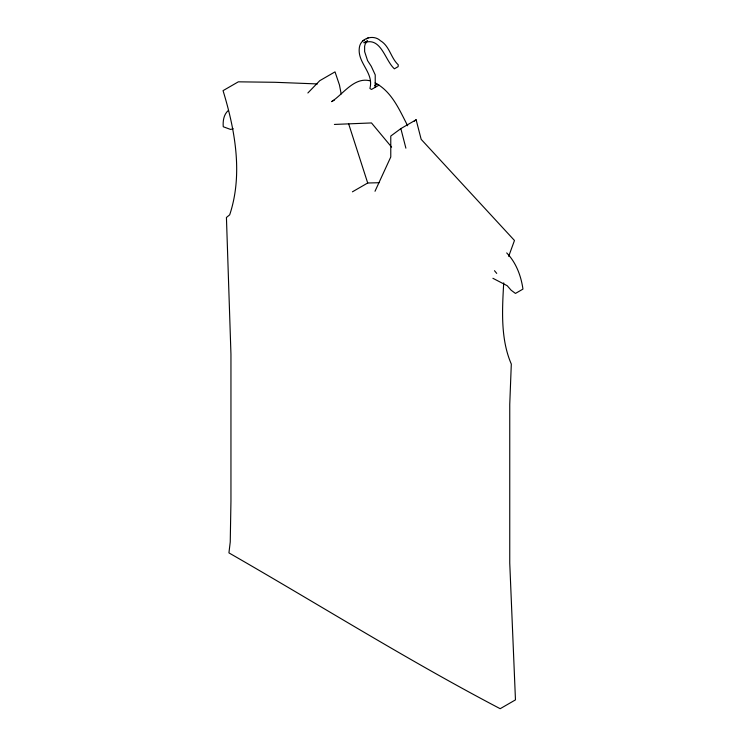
<?xml version="1.0" encoding="UTF-8"?>
<svg xmlns="http://www.w3.org/2000/svg" width="746" height="746" viewBox="0 0 746 746"><rect width="100%" height="100%" fill="white"/><g stroke="black" fill="none" stroke-linecap="round" stroke-linejoin="round"><path stroke-width="1.12" d="M503.709 282.874C502.217 309.665 500.407 338.954 511.308 364.067L509.751 404.304L509.751 563.118L515.467 699.879L500.184 708.7C407.726 660.294 319.391 604.792 228.929 552.889L230.244 541.988L230.952 501.228L230.952 354.163L226.43 217.487L229.684 214.839C243.103 174.592 235.167 130.252 223.045 90.648L238.328 81.827L274.938 82.293L317.414 83.934M508.679 256.372L514.47 240.482L421.173 139.343L416.128 119.78L400.854 128.601L390.773 136.052L390.773 156.977L375.005 191.265M375.229 87.31L375.229 74.88L371.275 66.319L367.582 60.631L364.626 51.623L364.626 46.215L365.242 43.949L367.582 40.62L363.834 42.783C381.178 36.358 384.712 59.988 394.382 68.809L398.131 66.646L398.252 64.809C390.745 57.899 389.71 46.14 380.395 40.694C373.671 34.269 360.877 37.878 359.413 47.231C356.84 62.851 374.268 72.427 369.904 88.448L371.48 89.473L378.977 85.147M307.874 92.98L319.736 80.699L335.019 71.868L339.467 85.025L341.183 93.959M228.211 110.576C223.679 114.548 222.802 121.066 223.25 126.755L230.617 129.45L233.181 128.741M414.3 121.132L416.128 119.78M334.394 100.02L331.578 101.642C343.141 94.332 354.136 76.651 370.035 80.829M374.585 85.743L377.392 84.121C392.61 93.353 399.809 110.706 407.67 125.785M352.42 191.825L367.703 183.003L378.996 182.723M362.696 41.021L364.542 39.958M366.435 38.857L368.291 37.794M334.404 124.433L371.48 122.941L391.613 147.121M375.126 82.899L376.842 83.757M492.901 278.295L507.196 285.709L511.122 290.203L515.458 293.43L522.955 289.112C521.09 275.927 516.111 262.583 506.702 252.913M494.486 270.705L496.724 273.4M348.652 123.855L367.703 183.003M400.854 128.601L405.889 148.174"/></g></svg>
